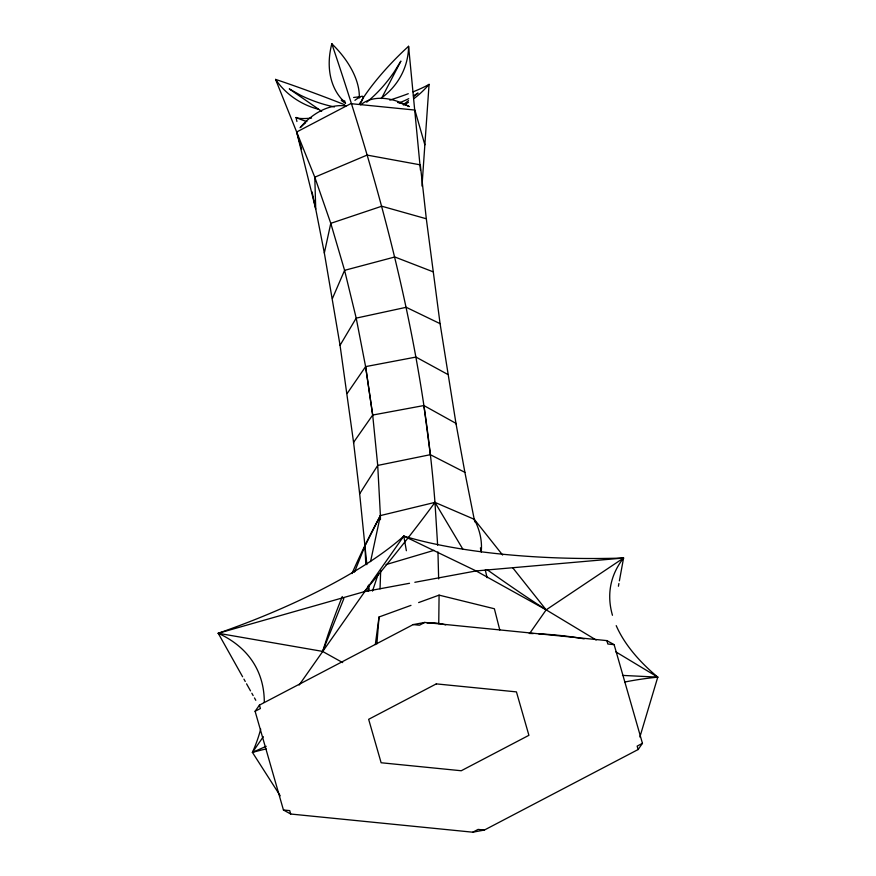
<?xml version="1.0" encoding="UTF-8"?>
<svg xmlns="http://www.w3.org/2000/svg" width="876" height="876" viewBox="0 0 876 876"><rect width="100%" height="100%" fill="white"/><g stroke="black" fill="none" stroke-linecap="round" stroke-linejoin="round"><path stroke-width="1.31" d="M438.745 623.712L439.084 595.132L494.382 608.754L499.78 629.953M380.031 588.88L380.699 570.145M421.991 186.073L429.065 84.359A72.423 9.548 -15.2 0 1 413.067 91.838M376.888 643.882L379.023 616.989L410.975 605.371M375.322 644.594L379.023 616.989M618.412 586.241L618.894 583.547M619.387 580.865L623.57 558.023A259.909 68.251 -0.7 0 1 403.803 536.079A259.909 72.785 -18.5 0 1 218.234 633.271L242.608 676.765M370.559 561.593L380.403 515.581L377.72 465.43L372.694 415.049L365.61 366.617L356.204 318.119L344.586 270.334L330.778 223.336L314.791 177.193L275.568 79.398A72.423 3.515 20.3 0 1 344.673 104.759M353.663 443.07L340.052 345.297L324.339 252.989L330.778 223.336L381.761 206.221L426.316 218.77L440.08 323.66L456.078 424.05M639.874 737.012L657.767 677.148A259.909 123.56 11.3 0 1 616.211 625.639M372.475 591.103L378.333 573.627M343.852 598.593L322.598 651.492L328.062 634.706A438.394 240.593 -71 0 1 342.297 596.523M354.473 572.137L365.095 545.682L380.403 515.581L434.967 502.386L474.223 519.282L502.616 555.045M332.453 298.42L344.586 270.334L394.813 256.986L432.919 271.735M381.454 98.539L400.89 61.101L394.277 71.777A114.57 74.569 -67.4 0 1 366.683 102.196M340.052 345.297L356.204 318.119L406.212 307.301L440.08 323.66M366.847 564.681L359.664 493.812L377.72 465.43L430.335 454.688L464.893 472.35L474.223 519.282A438.394 152.512 -0.1 0 1 481.242 551.825M347.126 393.543L365.61 366.617L415.947 357.069L447.811 374.457M280.211 795.78L252.43 752.396L263.326 736.683M299.132 685.043L403.803 536.079L476.095 570.933L546.164 609.849L596.151 639.995M255.102 711.29L259.427 705.114L413.187 624.588L424.761 622.431L606.86 640.608L614.12 644.648L642.447 743.341L638.133 749.528L484.373 830.054L472.788 832.2L290.69 814.023L283.441 809.993L255.102 711.29L260.402 708.52L259.427 705.114M529.925 633.063L546.164 609.849L623.57 558.023A259.909 123.56 11.3 0 0 612.455 615.27M364.087 591.826L373.844 580.208A438.394 51.071 -46 0 0 434.967 502.386C422.736 345.472 382.1 192.424 331.829 43.8A72.423 42.059 38.6 0 1 359.269 97.992M403.223 104.813L408.523 100.62M413.833 96.415L418.082 93.053L413.406 95.856M324.339 252.989L315.732 209.079L296.668 132.002L350.783 103.653L414.885 110.058L424.86 144.803M424.761 622.431L419.462 625.212L413.187 624.588M472.788 832.2L478.088 829.419L484.373 830.054M642.447 743.341L637.148 746.122L638.133 749.528M260.687 729.095A259.909 132.626 -28.8 0 1 252.43 752.396L266.195 746.297M418.64 602.578L439.084 595.132M386.031 564.593L434.003 550.369M264.3 702.388A259.909 132.626 -28.8 0 0 218.234 633.271L364.252 591.694L409.519 583.285M464.893 472.35L455.958 423.36L423.885 405.544L372.694 415.049L353.575 442.358L359.664 493.812M414.841 582.299L476.095 570.933L623.57 558.023M353.619 97.488L360.77 96.601M622.486 675.396L657.767 677.148L615.916 651.908M614.12 644.648L607.835 644.013L606.86 640.608M283.441 809.993L289.715 810.618L290.69 814.023M218.234 633.271L322.488 651.372L342.68 662.595M321.667 111.329L289.266 88.892L300.38 95.156A114.57 92.495 25.9 0 0 334.413 106.927M512.646 567.659L546.055 609.729L537.229 604.035A438.394 37.712 39.6 0 1 487.122 569.696M462.878 549.23L434.967 502.386L437.639 545.2M243.933 679.119L245.247 681.473M246.561 683.827L250.514 690.879M251.839 693.234L253.153 695.577M254.478 697.931L255.792 700.285M296.668 132.002L301.651 149.369M485.271 569.947L487.1 577.711M474.223 519.282L474.781 521.888M480.409 547.883L481.252 551.781M311.571 118.074A72.423 9.548 -15.2 0 1 296.055 117.483L296.909 121.479M312.042 191.877L315.732 209.079L314.791 177.193L367.077 155.085L420.305 164.852L426.316 218.77M403.803 536.079L406.376 550.719M365.61 366.617L372.782 415.739M423.885 405.544L430.335 454.688M361.492 100.576A72.423 15.921 -46.2 0 1 408.577 46.286L420.469 170.163M368.719 585.026L369.223 590.457M437.956 551.924L438.657 578.927M380.436 519.676L380.403 515.581A438.394 240.593 -71 0 0 351.944 573.583M354.911 100.335A61.594 6.493 -47.7 0 1 360.627 103.138M397.54 102.415A88.016 62.557 -61 0 1 409.114 106.5M360.693 104.879A61.594 38.96 45.7 0 1 409.191 106.598M300.862 127.129A88.016 67.682 35 0 1 305.658 122.771M300.052 127.721A61.594 43.318 -63.3 0 1 345.976 106.007M368.336 591.311A438.394 430.817 -56.1 0 1 367.723 586.121M365.818 563.98A438.394 430.817 -56.1 0 1 365.095 545.682M429.065 84.359A72.423 54.454 -55.3 0 1 414.03 98.517M408.479 102.306A72.423 54.454 -55.3 0 1 403.945 104.945M345.472 102.81A72.423 54.454 -55.3 0 1 331.829 43.8M408.282 93.699A72.423 9.548 -15.2 0 1 389.798 100.105M306.918 121.578A72.423 42.059 38.6 0 1 296.055 117.483M408.577 46.286A72.423 67.518 10.1 0 1 381.224 98.145M318.349 109.248A72.423 67.518 10.1 0 1 275.568 79.398M359.368 104.113A72.423 15.921 -46.2 0 1 360.759 101.769M408.742 98.659A114.57 92.495 25.9 0 1 399.281 102.821M345.593 103.302A61.594 2.146 27 0 1 345.013 101.2M529.246 633.447A280.736 155.26 -12.7 0 1 533.309 633.578M538.707 633.808A280.736 155.26 -12.7 0 1 580.153 638.177M581.456 638.396A280.736 155.26 -12.7 0 1 584.172 638.867M624.665 682.043A259.909 183.402 5.1 0 1 657.767 677.148M252.43 752.396A259.909 187.935 -19.5 0 1 266.14 748.925M427.039 622.978A280.736 59.568 41.7 0 1 445.742 624.873M436.314 683.882L368.654 719.316L381.126 762.755L461.247 770.749L528.907 735.314L516.435 691.887L436.314 683.882"/></g></svg>
